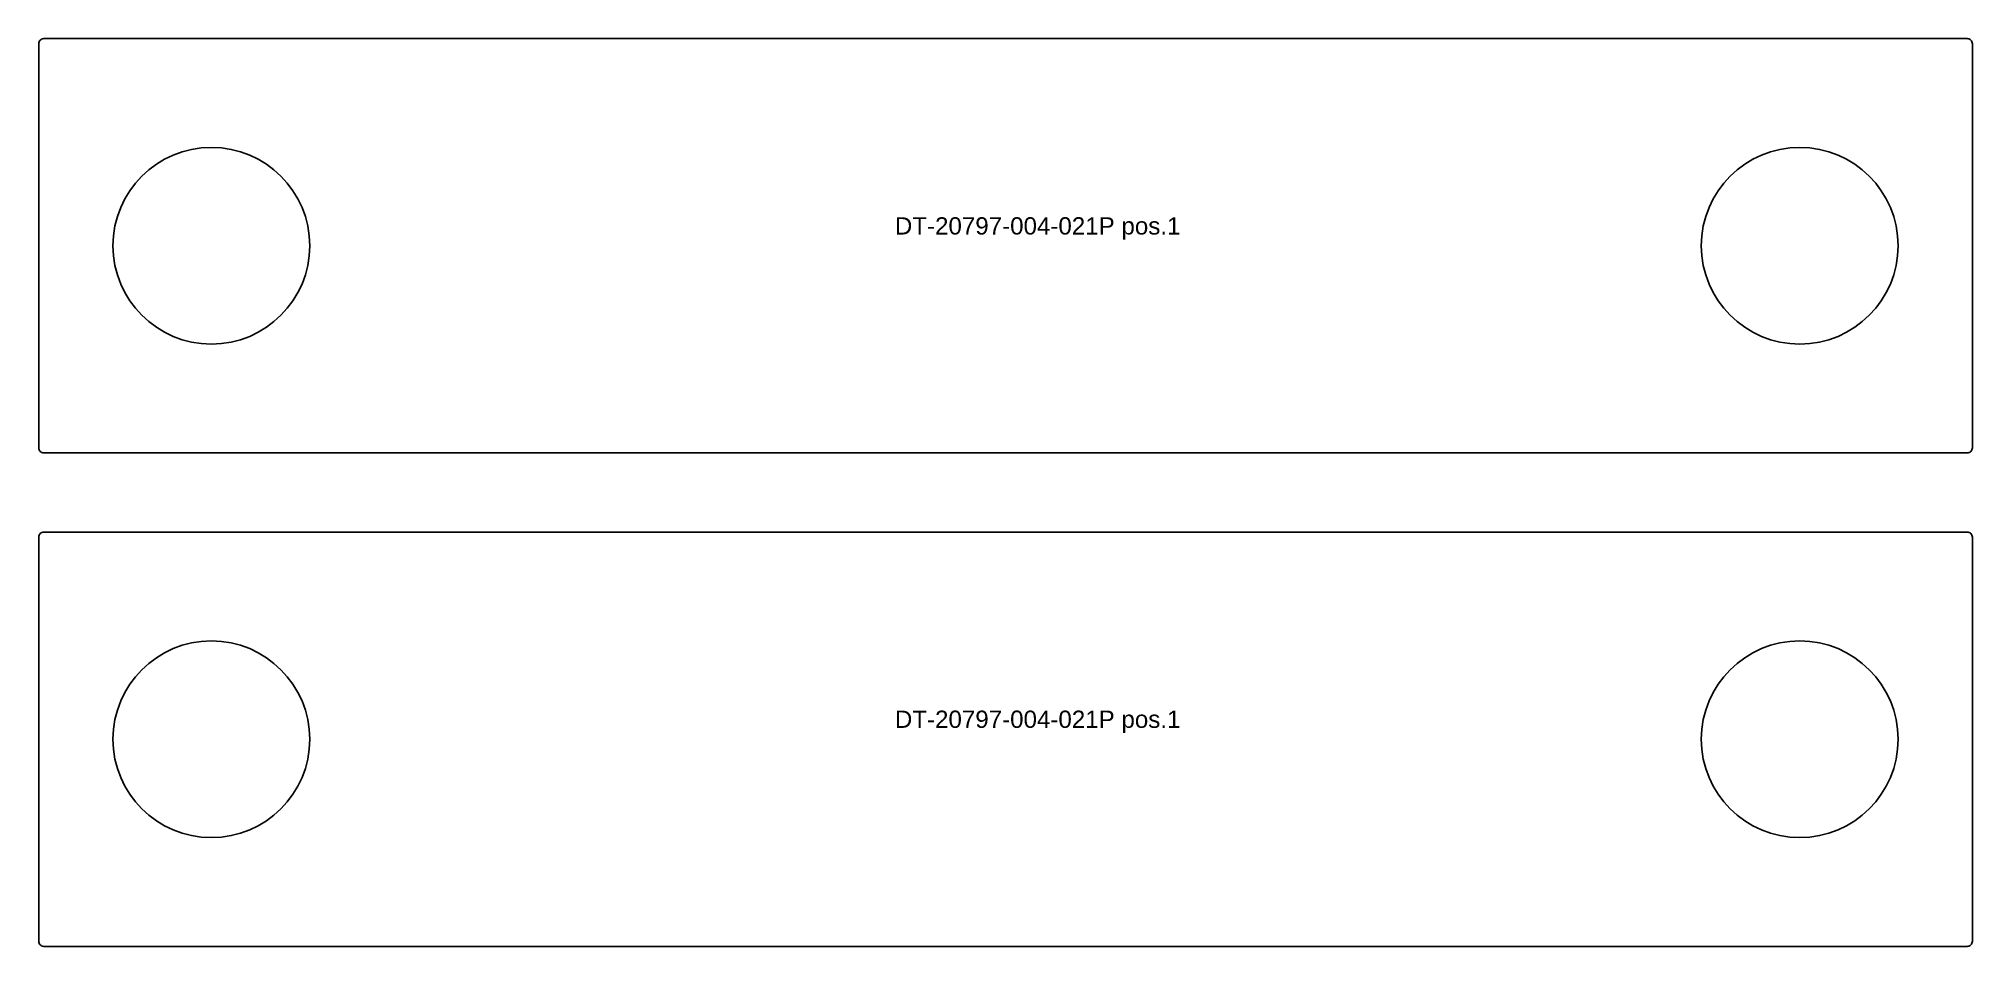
# Model space of a CAD drawing. Header units: millimetres. Extents: x 1365 to 2485, y 936 to 1462.
import ezdxf

# ---------------------------------------------------------------- set-up
doc = ezdxf.new("R2010")
doc.units = ezdxf.units.MM
doc.layers.add('DT-20797-004-021P', color=7, linetype='Continuous')
doc.layers.add('Texto', color=3, linetype='Continuous')
doc.styles.get("Standard").update_dxf_attribs({"font": 'arial.ttf'})

msp = doc.modelspace()

# ---------------------------------------------------------------- linework, layer by layer
at = {"layer": 'DT-20797-004-021P'}
for points in [[(1368, 1221.7), (2482, 1221.7, 0.414214), (2485, 1224.7), (2485, 1458.7, 0.414214), (2482, 1461.7), (1368, 1461.7, 0.414214), (1365, 1458.7), (1365, 1224.7, 0.414214)], [(1368, 935.8), (2482, 935.8, 0.414214), (2485, 938.8), (2485, 1172.8, 0.414214), (2482, 1175.8), (1368, 1175.8, 0.414214), (1365, 1172.8), (1365, 938.8, 0.414214)]]:
    msp.add_lwpolyline(points, format="xyb", close=True, dxfattribs=at)
for centre in [(1465, 1341.7), (2385, 1341.7), (1465, 1055.8), (2385, 1055.8)]:
    msp.add_circle(centre, 57, dxfattribs=at)

# ---------------------------------------------------------------- texts
at = {"layer": 'Texto', "char_height": 10, "attachment_point": 1}
for insert in [(1860.9, 1358.2), (1860.9, 1072.4)]:
    msp.add_mtext_dynamic_manual_height_columns('DT-20797-004-021P pos.1', width=406.94, gutter_width=12.5, heights=[0], dxfattribs=dict(at, insert=insert))

doc.saveas('drawing.dxf')
